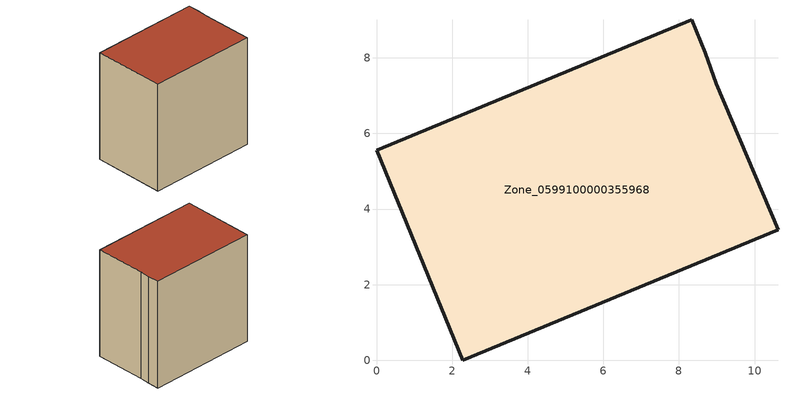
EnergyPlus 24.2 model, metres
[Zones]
Zone_0599100000355968
 floor ground (C_G): 8.99,7.31 10.62,3.45 2.29,0 0,5.56 8.34,9.01 8.7,8.14 z0
 wall outside (C_F): 2.29,0 10.62,3.45 8.99,7.31 8.7,8.14 8.34,9.01 0,5.56 2.29,0 z0:9.12
 roof outside (C_R): 10.62,3.45 8.99,7.31 8.7,8.14 8.34,9.01 0,5.56 2.29,0 z9.12
[BUILDING]
Pand.0599100000355968: North Axis=0; Terrain=City; Loads Convergence Tolerance Value=0.04; Temperature Convergence Tolerance Value=0.4; Solar Distribution=FullExterior; Maximum Number of Warmup Days=25; Minimum Number of Warmup Days=1
[Site:Location]
Rotterdam.The.Hague.AP_ZH_NLD Design_Conditions: Latitude=51.96; Longitude=4.45; Time Zone=1; Elevation=-4.5
[SITE:GROUNDTEMPERATURE:BUILDINGSURFACE]
18, 18, 18, 18, 18, 18, 18, 18, 18, 18, 18, 18
[MATERIAL] Thermal Absorptance=0.9; Solar Absorptance=0.7; Visible Absorptance=0.7
Name | Roughness | Thickness | Conductivity | Density | Specific Heat
G.TI.1992-2005 | MediumSmooth | 0.15 | 0.06 | 540 | 1210
F.TI.1992-2005 | Rough | 0.3 | 0.12 | 1920 | 840
R.TI.1992-2005 | MediumRough | 0.2 | 0.08 | 1500 | 1000
[CONSTRUCTION]
C_G: G.TI.1992-2005
C_F: F.TI.1992-2005
C_R: R.TI.1992-2005
[ZONE]
Zone_0599100000355968: Type=1; Multiplier=1; Ceiling Height=Autocalculate; Volume=Autocalculate; Floor Area=autocalculate; Part of Total Floor Area=Yes
[ZONEINFILTRATION:DESIGNFLOWRATE]
Infil_Zone_0599100000355968: Zone or ZoneList or Space or SpaceList=Zone_0599100000355968; Schedule=AlwaysOn; Design Flow Rate Calculation Method=Flow/Area; Flow Rate per Floor Area=0.0015; Constant Term Coefficient=1; Temperature Term Coefficient=0; Velocity Term Coefficient=0; Velocity Squared Term Coefficient=0
[HVACTEMPLATE:ZONE:IDEALLOADSAIRSYSTEM]
Zone_0599100000355968: Maximum Heating Supply Air Temperature=50; Minimum Cooling Supply Air Temperature=13; Maximum Heating Supply Air Humidity Ratio=0.0156; Minimum Cooling Supply Air Humidity Ratio=0.0077; Heating Limit=NoLimit; Cooling Limit=NoLimit; Dehumidification Control Type=ConstantSensibleHeatRatio; Cooling Sensible Heat Ratio=0.7; Dehumidification Setpoint=60; Humidification Control Type=None; Humidification Setpoint=30; Outdoor Air Method=None; Outdoor Air Flow Rate per Person=0.00944; Outdoor Air Flow Rate per Zone Floor Area=0; Outdoor Air Flow Rate per Zone=0; Demand Controlled Ventilation Type=None; Outdoor Air Economizer Type=NoEconomizer; Heat Recovery Type=None; Sensible Heat Recovery Effectiveness=0.7; Latent Heat Recovery Effectiveness=0.65
[ZONECONTROL:THERMOSTAT]
ThermostatControl_Zone_0599100000355968: Zone or ZoneList=Zone_0599100000355968; Control Type Schedule=DualSetpointControlType; Control 1=Thermostat_Zone_0599100000355968; Temperature Difference Between Cutout And Setpoint=0
[THERMOSTATSETPOINT:DUALSETPOINT]
Thermostat_Zone_0599100000355968: Heating Setpoint Temperature Schedule=HeatingSetpoint_Zone_0599100000355968; Cooling Setpoint Temperature Schedule=CoolingSetpoint_Zone_0599100000355968
[SCHEDULE:COMPACT]
HeatingSetpoint_Zone_0599100000355968: Through: 12/31, For: AllDays, Until: 24:00, 21
CoolingSetpoint_Zone_0599100000355968: Through: 12/31, For: AllDays, Until: 24:00, 24
DualSetpointControlType: Through: 12/31, For: AllDays, Until: 24:00, 4
AlwaysOn: Through: 12/31, For: AllDays, Until: 24:00, 1
